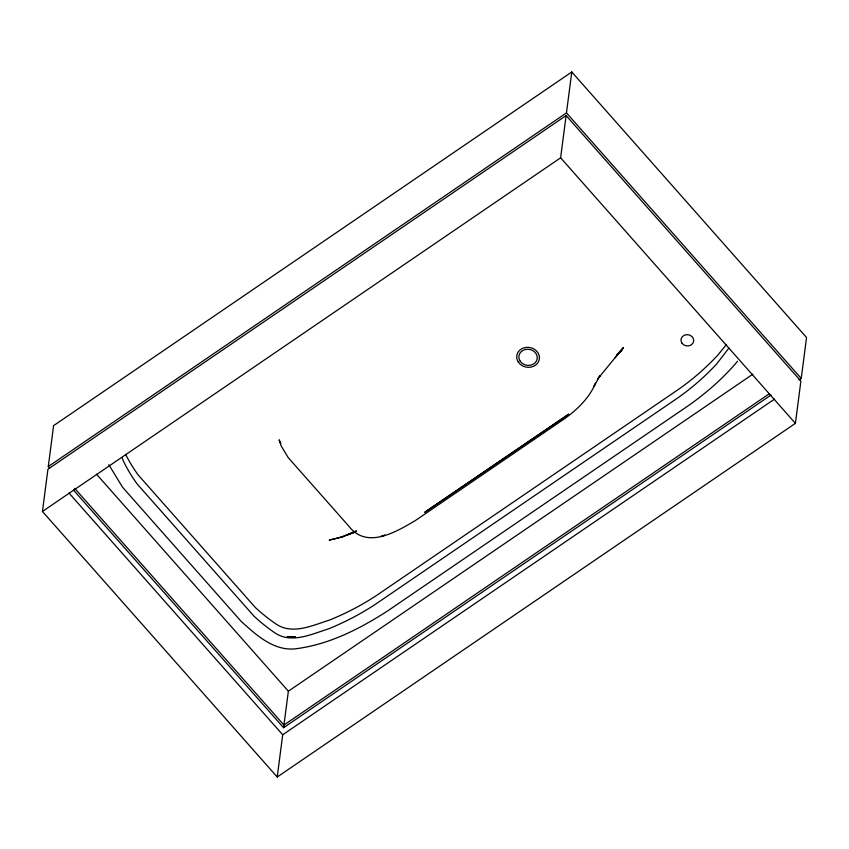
<?xml version="1.0" encoding="UTF-8"?>
<svg xmlns="http://www.w3.org/2000/svg" width="849" height="849" viewBox="0 0 849 849"><rect width="100%" height="100%" fill="white"/><g stroke="black" fill="none" stroke-linecap="round" stroke-linejoin="round"><path stroke-width="1.27" d="M42.45 511.48L47.937 469.232L566.113 115.56L800.894 381.105L795.407 423.354L277.22 777.015L42.45 511.48L560.627 157.808L566.113 115.56M49.709 468.181L48.287 466.568L53.593 425.646L571.78 71.985L806.55 337.52L801.233 378.442L799.047 379.938M277.22 777.015L282.706 734.767L774.596 399.051M73.449 490.032L283.587 727.71L288.373 691.192L752.872 374.165M48.287 466.568L566.463 112.896L571.78 71.985M728.888 348.079L716.694 363.924A271.892 239.843 7.4 0 1 677.385 398.192L376.033 603.872A271.892 239.843 7.4 0 1 328.521 628.865C312.114 633.959 292.332 643.638 275.957 633.577A171.636 151.409 7.4 0 1 254.084 616.247L137.029 483.845A171.636 151.409 7.4 0 1 123.328 460.943L122.044 457.547M726.532 344.397L717.851 355.073A271.892 239.843 7.4 0 1 678.531 389.351L377.189 595.022A271.892 239.843 7.4 0 1 329.667 620.014C313.26 625.108 293.489 634.787 277.103 624.726A171.636 151.409 7.4 0 1 255.241 607.396L138.185 474.994A171.636 151.409 7.4 0 1 125.588 454.353M280.807 443.592L279.141 439.814L281.061 445.725L288.161 457.558L348.716 526.051C366.768 549.653 395.676 532.058 415.161 520.681L564.267 418.918C577.235 409.674 589.153 398.096 595.574 383.26L593.653 386.815L600.02 375.714L597.558 379.11L623.399 347.581L616.438 355.36M614.74 358.14L620.481 351.253M737.526 361.271C723.581 377.911 707.1 392.302 689.462 404.909L387.526 610.993C360.178 628.568 330.335 643.903 297.797 648.498C274.959 652.34 256.61 635.37 241.042 621.256L122.649 487.358L108.842 464.732M619.674 351.953L623.41 348.026M618.889 353.035L621.893 350.414L617.287 354.404M769.13 393.883L283.937 725.046L74.68 488.366M283.587 727.71L770.977 395.05M356.028 530.986L340.513 537.406L329.274 540.123L343.123 536.632L356.4 531.368M354.012 532.365L346.848 535.072L356.304 531.4M355.975 531.453L351.826 532.939L356.325 531.325M340.513 537.406L343.123 536.632M383.451 535.592L384.947 535.146L380.766 536.366M295.441 636.623L287.259 636.623M566.463 112.896L801.233 378.442M560.627 157.808L795.407 423.354M96.521 474.198L288.373 691.192M69.024 493.078L282.706 734.767M568.65 414.227L424.893 512.159L568.65 414.227M518.346 362.13A11.408 9.965 9.6 0 0 538.033 362.502A11.408 9.965 9.6 0 0 527.791 347.315A11.408 9.965 9.6 0 0 518.346 362.13M681.885 343.092A6.399 5.646 7.4 0 0 692.954 343.187A6.399 5.646 7.4 0 0 687.212 334.644A6.399 5.646 7.4 0 0 681.885 343.092M520.204 361.207A9.233 8.055 9.6 0 0 536.133 361.515A9.233 8.055 9.6 0 0 527.845 349.226A9.233 8.055 9.6 0 0 520.204 361.207"/></g></svg>
